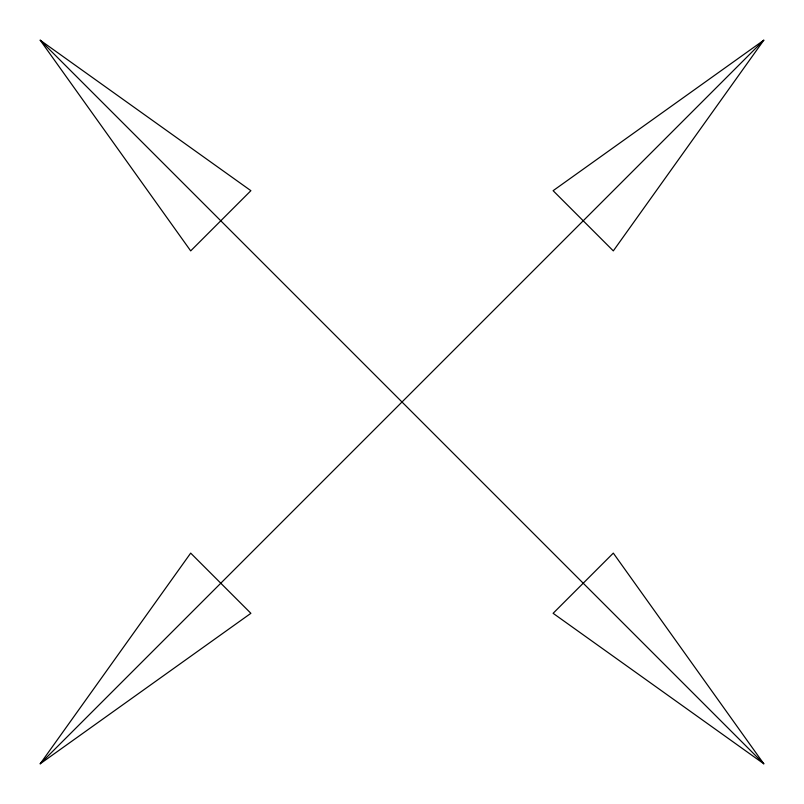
<?xml version="1.0" encoding="UTF-8"?>
<svg xmlns="http://www.w3.org/2000/svg" width="804" height="804" viewBox="0 0 804 804"><rect width="100%" height="100%" fill="white"/><g stroke="black" fill="none" stroke-linecap="round" stroke-linejoin="round"><path stroke-width="1.21" d="M40.2 763.8L190.689 553.112L250.888 613.311L40.2 763.8L763.8 40.2L613.311 250.888L553.112 190.689L763.8 40.2M40.2 40.2L250.888 190.689L190.689 250.888L40.2 40.2L763.8 763.8L553.112 613.311L613.311 553.112L763.8 763.8"/></g></svg>
